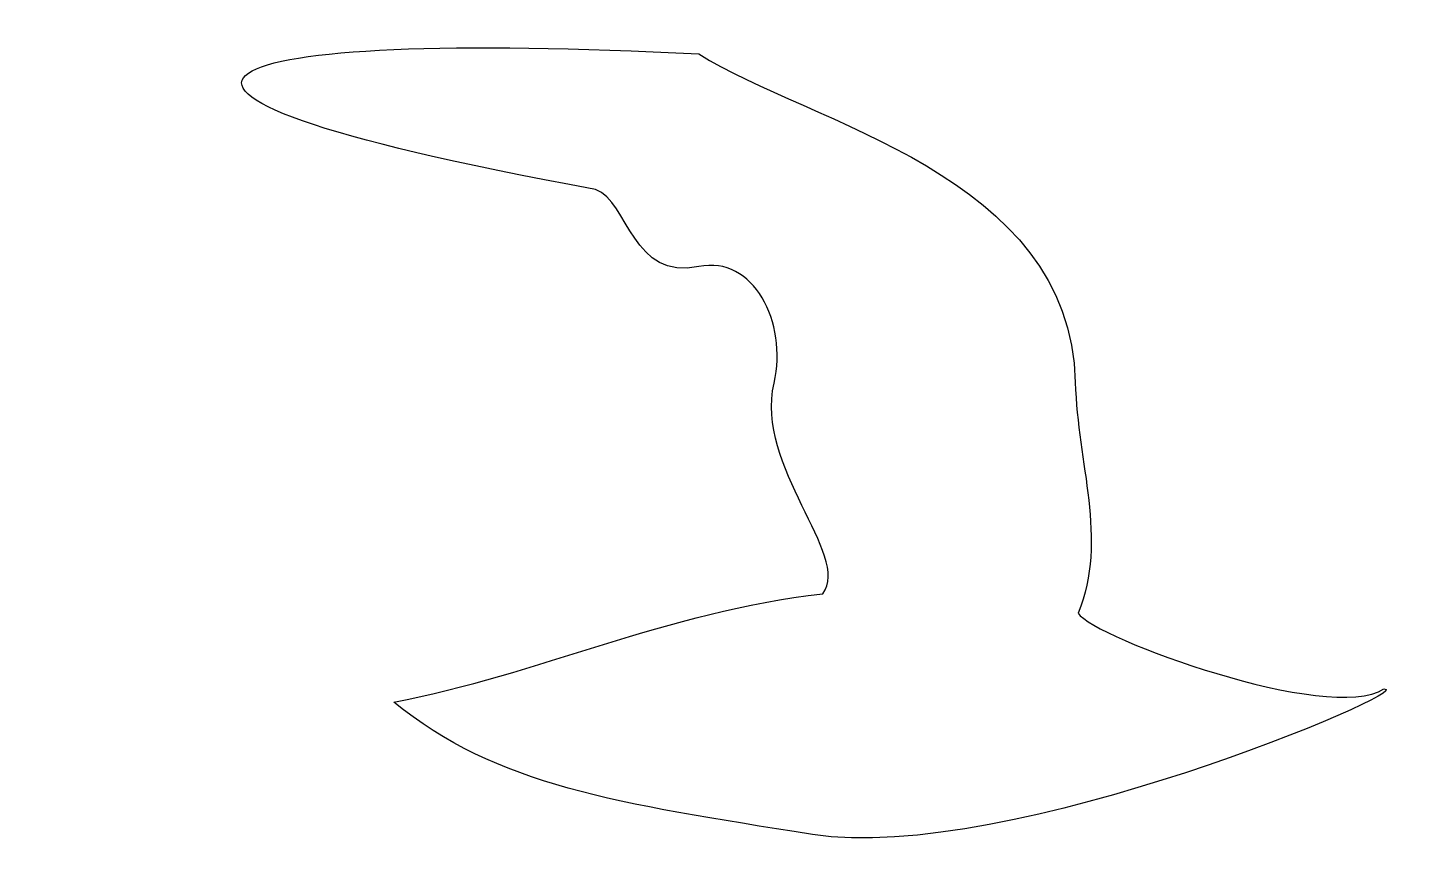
# Model space of a CAD drawing. Header units: centimetres. Extents: x -6.6 to 5.1, y -3.5 to 3.5.
import ezdxf

# ---------------------------------------------------------------- set-up
doc = ezdxf.new("R2010")
doc.units = ezdxf.units.CM
doc.header["$MEASUREMENT"] = 0
doc.layers.add('Camada 1', color=7, linetype='Continuous')

msp = doc.modelspace()

# ---------------------------------------------------------------- linework, layer by layer
at = {"layer": 'Camada 1'}
msp.add_open_spline([(-3.52027, -2.17077), (-2.66072, -2.87305), (-1.65025, -3.02196), (-0.01361, -3.27982), (-0.01361, -3.27982), (1.62284, -3.53726), (5.08578, -2.05133), (4.7744, -2.06178), (4.7744, -2.06178), (4.31823, -2.35629), (2.34851, -1.6353), (2.21289, -1.42723), (2.21289, -1.42723), (2.46467, -0.80223), (2.20511, -0.17038), (2.18918, 0.50613), (2.18918, 0.50613), (2.14851, 2.25549), (-0.04441, 2.67473), (-0.9645, 3.25758), (-0.9645, 3.25758), (-5.11788, 3.47631), (-6.58491, 2.99064), (-1.82955, 2.12363), (-1.82955, 2.12363), (-1.55198, 2.01676), (-1.52049, 1.35552), (-0.96402, 1.47601), (-0.96402, 1.47601), (-0.50674, 1.57483), (-0.21869, 1.00608), (-0.33434, 0.50142), (-0.33434, 0.50142), (-0.49571, -0.20166), (0.31246, -0.94019), (0.0755, -1.2634), (0.0755, -1.2634), (-1.24797, -1.41729), (-2.30514, -1.94188), (-3.52027, -2.17077)], degree=3, knots=[0, 0, 0, 0, 0.09090909, 0.09090909, 0.09090909, 0.09090909, 0.18181818, 0.18181818, 0.18181818, 0.18181818, 0.27272727, 0.27272727, 0.27272727, 0.27272727, 0.36363636, 0.36363636, 0.36363636, 0.36363636, 0.45454545, 0.45454545, 0.45454545, 0.45454545, 0.54545455, 0.54545455, 0.54545455, 0.54545455, 0.63636364, 0.63636364, 0.63636364, 0.63636364, 0.72727273, 0.72727273, 0.72727273, 0.72727273, 0.81818182, 0.81818182, 0.81818182, 0.81818182, 1, 1, 1, 1], dxfattribs=at)

doc.saveas('drawing.dxf')
